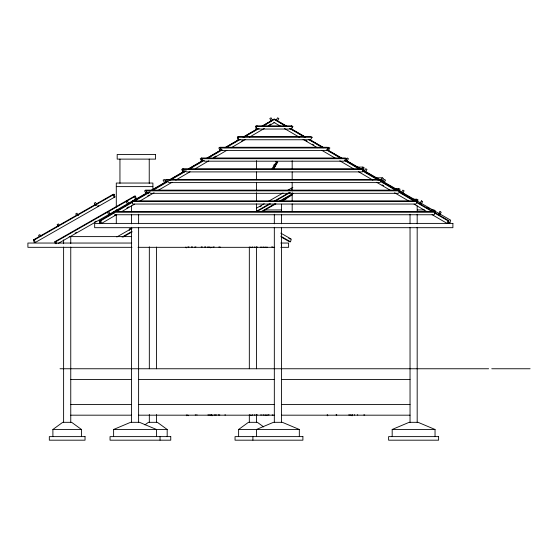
<?xml version="1.0" encoding="UTF-8"?>
<svg xmlns="http://www.w3.org/2000/svg" width="558" height="558" viewBox="0 0 558 558"><rect width="100%" height="100%" fill="white"/><g stroke="black" fill="none" stroke-linecap="round" stroke-linejoin="round"><path stroke-width="0.84" d="M281.469 247.327L281.469 243.044M448.13 223.402L448.869 220.752L447.837 220.752L447.098 223.402L432.094 214.649M281.253 237.045L289.511 241.767L290.523 241.767L291.276 239.124L280.765 233.111M448.897 222.816L449.901 222.816L450.662 220.166L362.902 169.988M272.932 167.121L274.473 168.293M277.403 121.009L278.826 118.533L277.591 117.815L276.161 120.291L278.84 121.832M291.318 129.044L292.748 126.568L291.506 125.85L255.906 125.85L255.906 129.044L291.311 129.044L292.797 126.568L291.506 125.85M274.648 164.122L274.236 164.84C274.822 164.275 276.956 165.175 275.471 165.51M328.432 150.472L329.862 147.996L328.627 147.284L327.197 149.753L341.991 158.298M345.751 160.467L347.181 157.998L348.422 158.709L346.992 161.185M364.311 171.187L365.741 168.711L366.976 169.423L365.546 171.899M382.872 181.901L384.295 179.425L385.536 180.136L384.106 182.612M401.425 192.615L402.855 190.139L404.09 190.85L402.66 193.326M312.096 137.282L310.611 139.758L237.966 139.758L237.966 136.571L310.806 136.571L312.096 137.282L237.966 137.282M220.222 150.472L218.792 147.996L220.026 147.284L327.323 147.284L328.613 147.996L327.127 150.472L220.026 150.472L220.026 149.753M345.172 161.185L346.658 158.709L345.374 157.998L201.473 157.998L200.231 158.709L201.661 161.185L202.896 160.467L201.473 157.998L201.473 158.709L346.658 158.709M361.821 168.948L362.937 167.093L364.221 167.805L363.112 169.66M183.101 171.899L181.678 169.423L182.912 168.711L362.533 168.711L363.816 169.423L362.33 171.899L186.393 171.899M381.121 179.662L382.237 177.807L383.52 178.518L382.035 180.994M381.051 181.378L381.798 180.136L380.507 179.425L165.782 179.425L165.782 182.612M399.298 190.473L400.037 189.232L398.754 188.52L397.638 190.376L381.093 180.869M399.242 192.091L399.988 190.85L398.698 190.139L145.798 190.139L144.557 190.85L145.987 193.326M416.059 200.468L416.798 199.234L418.088 199.945L416.972 201.808M417.398 201.564L415.912 204.04L132.49 204.04L132.49 200.852L416.108 200.852L417.398 201.564L132.49 201.564M114.027 213.219L114.027 211.566L434.298 211.566L435.589 212.277L434.103 214.753L114.899 214.753M272.625 167.644L274.173 168.816M52.898 436.614L52.898 429.472L62.719 422.322L71.647 422.322L81.468 429.472L81.468 436.614M144.927 424.875L148.435 422.322L157.363 422.322L167.184 429.472L167.184 436.614M238.615 436.614L238.615 429.472L248.436 422.322L257.364 422.322L263.676 426.919M282.202 201.243L292.427 194.679M269.109 414.831L268.161 414.831M100.008 223.702L99.261 221.052L149.293 191.868M151.539 190.557L168.042 180.931M169.541 180.053L185.298 170.867M188.792 168.823L203.3 160.362M206.851 158.291L221.303 149.865M224.909 147.758L239.305 139.361M243.058 137.17L258.061 128.424M261.772 126.254L273.811 119.231L274.843 119.231L286.875 126.248M100.524 223.402L99.784 220.752L100.81 220.752L114.313 212.877M116.566 211.559L132.316 202.373M134.569 201.061L150.318 191.868M152.571 190.557L168.321 181.371M170.574 180.053L186.323 170.867M190.076 168.676L204.326 160.362M208.078 158.179L222.335 149.865M226.081 147.675L240.338 139.361M244.083 137.17L259.086 128.424M262.839 126.234L274.843 119.231M114.299 215.36L115.806 214.488M126.778 208.085L129.031 206.774M147.779 195.83L149.286 194.958M213.791 157.321L216.044 156.01M241.544 141.132L243.051 140.26M269.305 124.943L270.804 124.064M116.559 214.649L101.556 223.402L100.81 220.752M121.804 211.587L134.562 204.144M139.814 201.082L154.064 192.768M157.816 190.578L172.066 182.264M175.819 180.081L190.069 171.766M195.321 168.704L208.825 160.823M213.323 158.2L226.827 150.325M231.326 147.696L245.576 139.381M249.328 137.198L264.332 128.445M268.084 126.254L274.836 122.321M95.718 205.665L96.953 204.946L95.523 202.477L94.288 203.189L95.355 205.044M238.587 136.571L237.345 137.282L238.775 139.758M257.336 129.044L255.906 126.568L257.14 125.85M131.472 201.71L147.256 192.594L145.798 190.139L145.798 190.85L399.988 190.85M151.016 190.424L166.054 181.741M169.067 180.004L184.342 171.187L182.912 168.711L182.912 171.899L184.656 171.899M188.611 168.718L201.396 161.339M206.655 158.298L221.456 149.753L220.026 147.284M225.453 147.445L238.984 139.633M243.497 137.031L257.036 129.212M263.048 125.745L268.307 122.704M269.814 121.832L272.485 120.291L271.062 117.815L269.821 118.533L271.251 121.009M288.891 193.326L290.132 192.615M96.604 203.768L113.148 194.31L114.16 194.31L114.92 196.953L35.21 242.528L34.205 242.528L33.445 239.884L95.104 204.626M33.445 239.884L34.456 239.884L114.16 194.31M97.364 206.411L98.871 205.553M55.361 243.72L54.796 241.733L134.499 196.158L135.51 196.158L136.264 198.808L58.067 243.518M54.796 241.733L55.807 241.733L135.51 196.158M75.1 233.202L76.606 232.344M94.651 222.021L96.157 221.163M116.817 236.976L131.834 228.389M122.083 237.045L131.841 231.465M123.095 237.045L132.107 231.898M256.638 208.078L264.178 203.768M268.698 201.18L283.025 192.991M287.551 190.404L292.831 187.383M259.909 206.788L261.416 205.923M256.638 211.161L269.458 203.83M273.985 201.243L289.065 192.622M256.896 211.594L270.47 203.83M274.989 201.243L290.069 192.622M261.27 211.573L274.892 203.782M279.432 201.187L293.048 193.403M262.281 211.573L275.903 203.782M280.437 201.187L292.545 194.268M113.616 436.614L113.616 429.472L130.579 422.322L139.507 422.322L156.47 429.472L156.47 436.614M392.183 436.614L392.183 429.472L409.147 422.322L418.075 422.322L435.038 429.472L435.038 436.614M195.914 246.838L195.223 247.075A1.025 1.025 0 0 1 194.777 246.985M214.119 246.838L213.428 247.075A1.025 1.025 0 0 1 212.982 246.985M257.287 247.013L256.331 246.943M257.315 414.866L256.352 414.796M274.675 166.772L275.24 166.584L273.734 165.705M274.271 167.477L274.829 167.288L273.329 166.41M189.002 246.901L187.913 246.901M192.468 246.901L191.373 246.901M202.275 246.901L201.18 246.901M205.735 246.901L204.646 246.901M252.83 247.048L252.125 247.048M255.062 247.048L254.357 247.048M261.381 247.048L260.677 247.048M263.613 247.048L262.909 247.048M252.837 414.908L252.132 414.908M255.083 414.908L254.371 414.908M261.423 414.908L260.719 414.908M263.669 414.908L262.957 414.908M273.308 168.767L272.604 168.342L272.081 168.795M255.906 126.568L292.797 126.568M220.026 147.996L328.613 147.996M201.473 160.467L203.21 160.467M204.082 161.185L344.3 161.185M356.855 167.093L362.937 167.093M182.912 169.423L363.816 169.423M376.169 177.807L382.237 177.807M165.782 180.136L381.798 180.136M168.39 182.612L380.312 182.612M116.294 186.616L152.899 186.616M394.422 188.52L398.754 188.52M148.414 193.326L145.798 193.326L145.798 192.615M150.151 193.326L398.503 193.326M114.92 196.953L113.909 196.953L113.148 194.31M136.264 198.808L135.252 198.808L134.499 196.158M283.297 199.234L285.898 199.234M413.332 199.234L416.798 199.234M264.75 209.947L281.239 209.947M417.468 209.947L424.415 209.947M431.355 209.947L433.957 209.947L435.247 210.666M114.027 212.277L435.589 212.277M99.261 221.052L100.294 221.052M131.918 228.773L129.317 228.773L129.317 230.419M69.171 236.613L131.472 236.613M131.716 243.044L27.9 243.044L27.9 247.327L131.981 247.327M280.779 243.044L288.612 243.044L288.612 247.327L280.779 247.327M207.409 247.075L209.662 247.048M220.291 247.075L218.882 246.95M264.694 247.166L266.138 247.166M273.078 247.166L271.767 246.824M138.035 247.327L274.689 247.327M60.041 368.754L488.606 368.754M491.758 368.754L530.1 368.754M70.754 379.468L131.472 379.468M138.614 379.468L274.327 379.468M281.469 379.468L410.039 379.468M70.754 404.466L131.472 404.466M138.614 404.466L274.327 404.466M281.469 404.466L410.039 404.466M207.869 414.929L211.559 414.929M214.244 414.929L216.497 414.929M219.161 414.929L219.831 414.929M224.86 414.929L225.537 414.929M348.673 414.929L351.24 414.929M363.746 414.929L364.737 414.929M264.75 415.019L266.208 415.019M273.078 415.019L272.164 414.936M70.754 415.18L131.472 415.18M138.614 415.18L274.327 415.18M281.469 415.18L410.039 415.18M52.898 429.472L81.468 429.472M113.616 429.472L167.184 429.472M238.615 429.472L299.325 429.472L299.325 436.614M392.183 429.472L435.038 429.472M357.322 414.824L357.797 414.929M218.115 414.824L218.596 414.929M354.253 414.824L354.686 414.929M299.325 429.472L282.362 422.322L273.434 422.322L256.471 429.472L256.471 436.614M347.013 160.899L360.635 168.69M353.57 165.231L355.083 166.096M404.257 194.212L405.771 195.077M427.714 207.625L429.228 208.49M448.395 221.951L449.901 222.816M288.765 238.266L290.265 239.124M280.758 236.187L290.523 241.767M274.327 119.231L275.826 120.103M280.339 122.704L286.359 126.178M291.618 129.212L305.149 137.031M309.662 139.633L323.201 147.445M345.004 160.034L360.036 168.718M363.049 170.455L379.586 180.004M399.137 191.289L417.182 201.71M290.592 128.424L305.596 137.17M309.348 139.361L323.717 147.744M327.351 149.865L341.768 158.27M344.774 160.027L359.812 168.802M362.602 170.427L379.105 180.053M380.605 180.931L397.108 190.557M399.361 191.868L415.117 201.061M416.617 201.933L433.12 211.559M434.619 212.438L448.869 220.752M273.811 119.231L285.815 126.234M289.56 128.424L304.563 137.17M308.316 139.361L322.566 147.675M326.318 149.865L340.575 158.179M344.321 160.362L358.578 168.676M362.323 170.867L378.08 180.053M380.326 181.371L396.082 190.557M398.328 191.868L414.085 201.061M416.338 202.373L432.087 211.559M434.34 212.877L447.837 220.752M305.603 140.26L307.102 141.132M312.354 144.194L313.854 145.073M382.118 184.893L383.618 185.765M273.818 122.321L280.569 126.254M284.322 128.445L299.325 137.198M303.071 139.381L317.328 147.696M321.827 150.325L335.33 158.2M339.829 160.823L353.333 168.704M358.585 171.766L372.835 180.081M376.587 182.264L390.837 190.578M394.59 192.768L408.84 201.082M414.092 204.144L426.842 211.587M165.782 181.901L164.352 179.425L163.117 180.136L164.547 182.612M78.392 215.667L76.969 213.191L75.728 213.902L76.802 215.758M59.483 225.76L58.409 223.904L57.174 224.616L58.241 226.471M40.922 236.473L39.848 234.618L38.614 235.33L39.332 236.571M55.807 241.733L56.372 243.72M34.456 239.884L35.21 242.528M417.182 205.881L417.182 211.726M417.182 214.237L417.182 223.814M417.182 227.287L417.182 422.322M410.039 214.237L410.039 223.814M410.039 227.287L410.039 422.322M292.183 160.69L292.183 168.467M292.183 171.927L292.183 179.704M292.183 182.292L292.183 190.934M292.183 192.663L292.183 201.305M292.183 203.893L292.183 211.67M291.457 188.52L291.457 189.232M281.469 204.214L281.469 211.726M281.469 214.237L281.469 223.814M281.469 227.287L281.469 422.322M274.327 214.237L274.327 223.814M274.327 227.287L274.327 422.322M256.471 160.69L256.471 168.467M256.471 171.927L256.471 179.704M256.471 182.292L256.471 190.934M256.471 192.663L256.471 201.305M256.471 203.893L256.471 211.67M256.471 247.048L256.471 368.754M256.471 414.552L256.471 422.322M252.9 436.614L252.9 440.185M249.328 246.894L249.328 368.754M249.328 414.552L249.328 422.322M201.473 159.532L201.473 161.185M160.041 436.614L160.041 440.185M156.47 247.048L156.47 368.754M156.47 414.552L156.47 422.322M152.899 190.083L152.899 183.045L116.294 183.045L116.294 207.144M149.237 159.114L149.237 183.401M149.328 246.824L149.328 368.754M149.328 414.552L149.328 422.322M138.614 214.237L138.614 223.814M138.614 227.287L138.614 422.322M131.472 205.881L131.472 211.726M131.472 214.237L131.472 223.842M131.472 227.287L131.472 422.322M119.949 159.114L119.949 183.352M116.294 209.71L116.294 211.426M116.294 214.844L116.294 223.402M70.754 236.613L70.754 243.567M70.754 247.048L70.754 422.322M63.612 239.912L63.612 243.741M63.612 247.048L63.612 422.322M266.843 415.543A5.803 5.803 0 0 0 267.024 415.131A4.666 4.666 0 0 0 267.129 414.838M250.758 414.838A3.885 3.885 0 0 0 250.863 415.131A4.562 4.562 0 0 0 251.051 415.543M351.903 415.745A8.97 8.97 0 0 0 352.182 415.11A7.212 7.212 0 0 0 352.265 414.88M336.488 414.929A1.025 1.025 0 0 1 336.042 414.838M327.134 414.88A5.998 5.998 0 0 0 327.218 415.11A7.045 7.045 0 0 0 327.497 415.745M352.224 415.745A8.97 8.97 0 0 0 352.503 415.11A7.212 7.212 0 0 0 352.586 414.88M336.809 414.929A1.025 1.025 0 0 1 336.355 414.838M327.448 414.88A5.998 5.998 0 0 0 327.532 415.11A7.045 7.045 0 0 0 327.818 415.745M210.638 247.891A8.97 8.97 0 0 0 210.924 247.25A7.212 7.212 0 0 0 211.008 247.027M185.87 247.027A5.998 5.998 0 0 0 185.954 247.25A7.045 7.045 0 0 0 186.239 247.891M212.535 415.745A8.97 8.97 0 0 0 212.821 415.11A7.212 7.212 0 0 0 212.905 414.88M197.127 414.929A1.025 1.025 0 0 1 196.674 414.838M187.767 414.88A5.998 5.998 0 0 0 187.851 415.11A7.045 7.045 0 0 0 188.137 415.745M266.773 247.689A5.775 5.775 0 0 0 266.954 247.278A4.645 4.645 0 0 0 267.059 246.985M250.758 246.985A3.864 3.864 0 0 0 250.863 247.278A4.541 4.541 0 0 0 251.044 247.689M273.79 165.001A3.32 3.32 0 0 0 273.943 165.21A2.671 2.671 0 0 0 274.124 165.419A2.804 2.804 0 0 0 274.348 165.614A2.33 2.33 0 0 0 275.694 166.11M277.765 162.531A2.267 2.267 0 0 0 276.649 161.618A2.469 2.469 0 0 0 276.377 161.52A2.33 2.33 0 0 0 276.154 161.478A2.839 2.839 0 0 0 275.854 161.436M211.098 415.745A8.97 8.97 0 0 0 211.377 415.11A7.212 7.212 0 0 0 211.461 414.88M195.684 414.929A1.025 1.025 0 0 1 195.23 414.838M186.323 414.88A5.998 5.998 0 0 0 186.414 415.11A7.045 7.045 0 0 0 186.693 415.745M276.635 164.08C274.878 165.398 274.85 161.681 276.635 164.08M277.27 162.971C275.519 164.289 275.492 160.571 277.27 162.971M421.409 200.852L419.986 203.328L421.22 204.04L422.65 201.564L421.409 200.852M439.969 211.566L438.539 214.042L439.781 214.753L441.204 212.277L439.969 211.566M108.684 211.566L107.443 212.277L108.873 214.753L110.107 214.042L108.684 211.566M127.238 200.852L126.003 201.564L127.433 204.04L128.668 203.328L127.238 200.852M155.577 154.468L117.187 154.468L117.187 159.114L155.577 159.114L155.577 154.468M452.894 223.402L94.665 223.402L94.665 227.685L452.894 227.685L452.894 223.402M85.039 436.614L49.327 436.614L49.327 440.185L85.039 440.185L85.039 436.614M170.755 436.614L110.045 436.614L110.045 440.185L170.755 440.185L170.755 436.614M302.896 436.614L235.044 436.614L235.044 440.185L302.896 440.185L302.896 436.614M438.609 436.614L388.612 436.614L388.612 440.185L438.609 440.185L438.609 436.614"/></g></svg>
